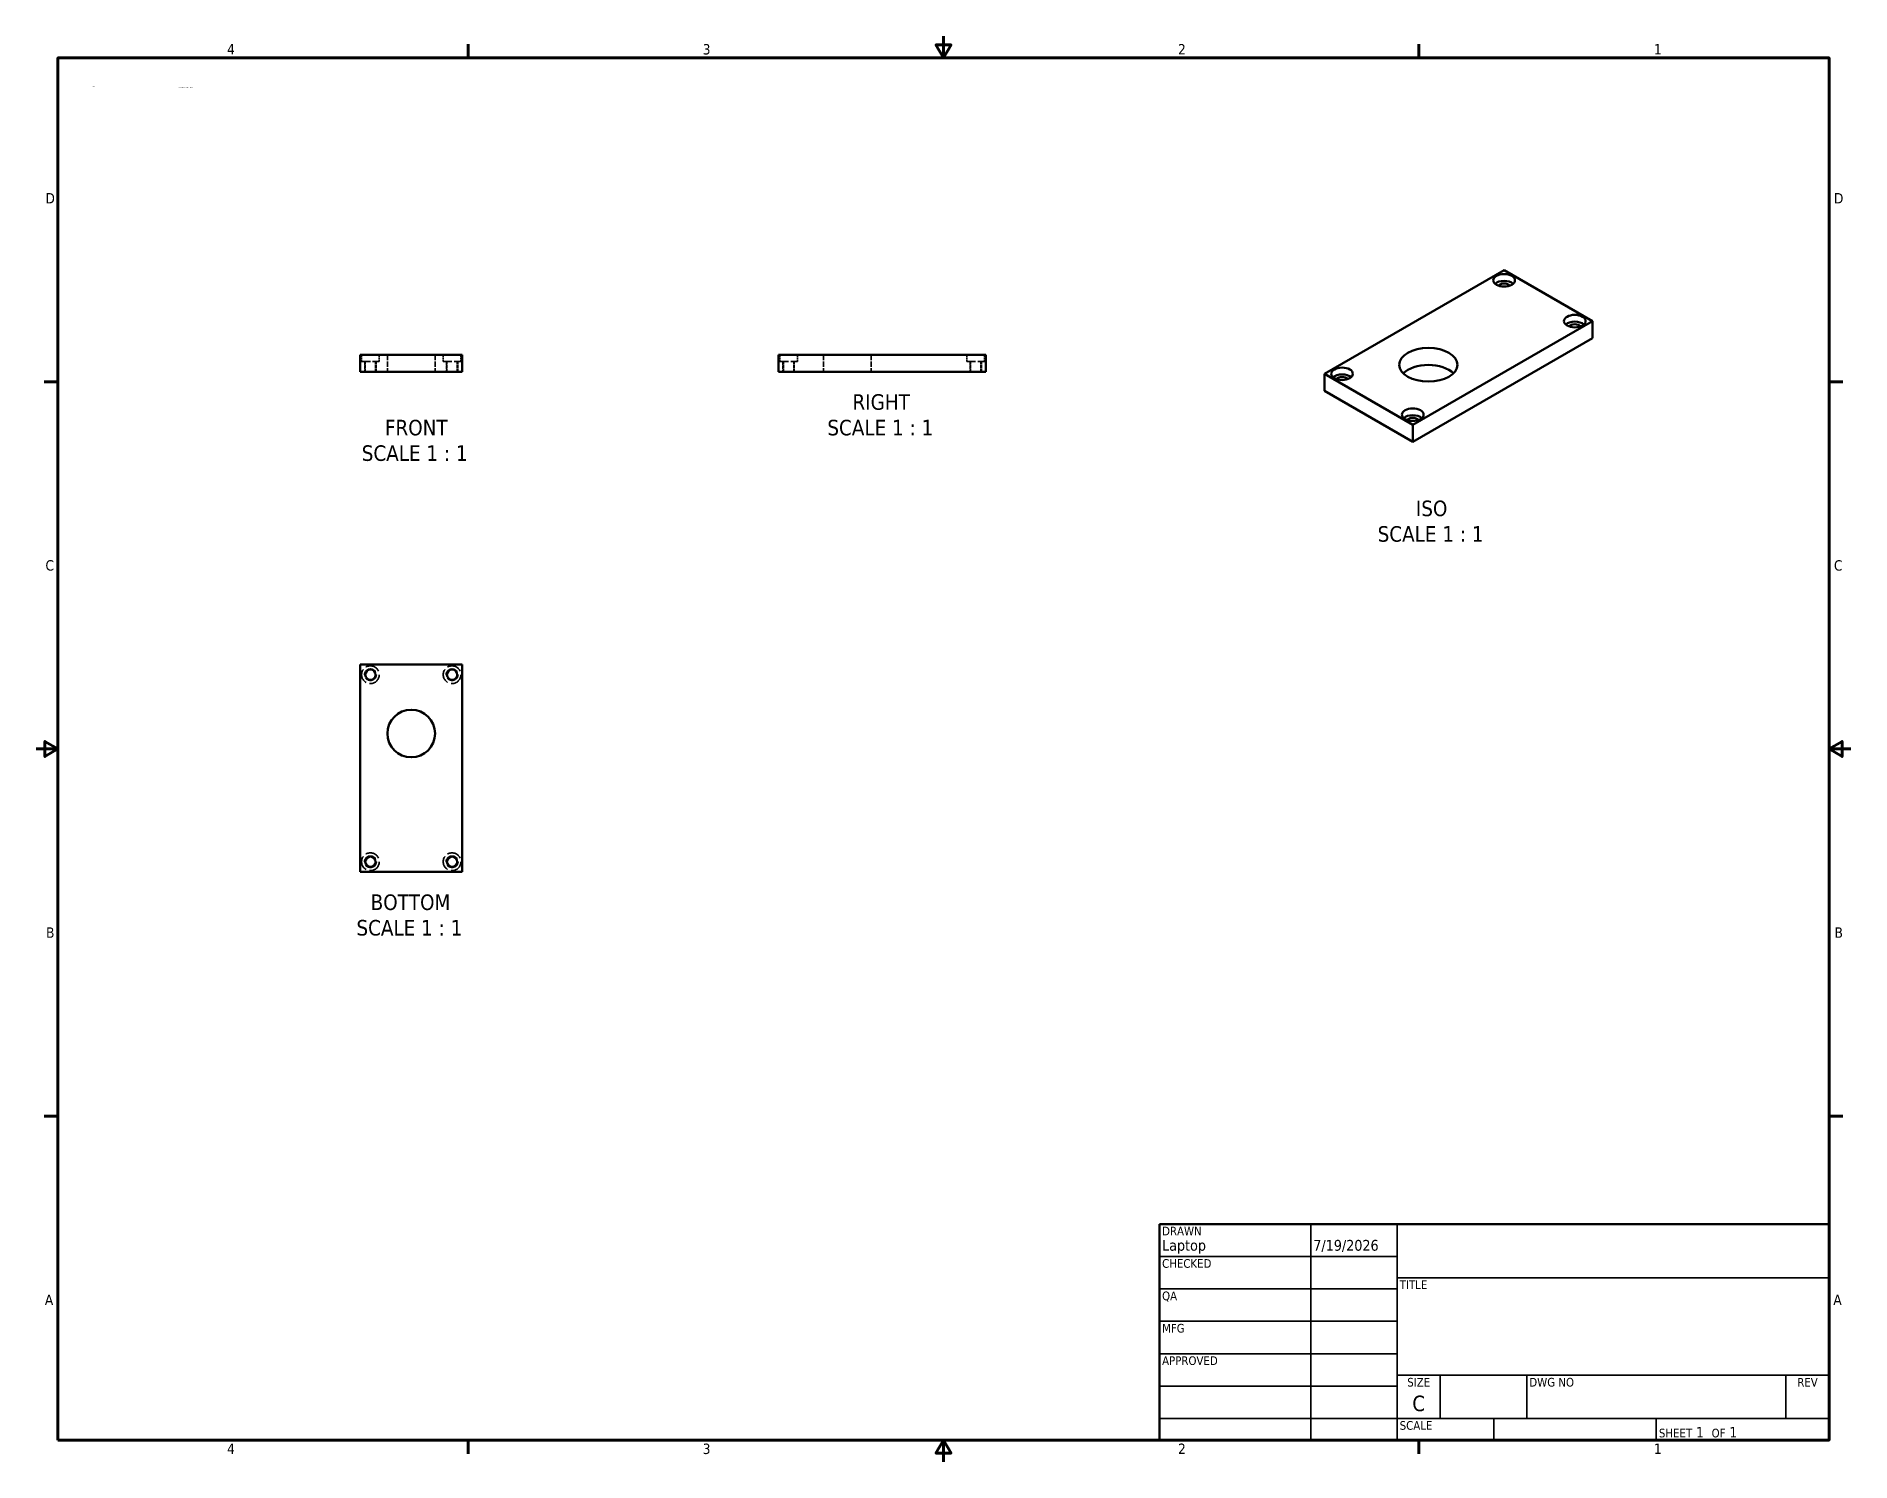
# Model space of a CAD drawing. Header units: millimetres. Extents: x 13 to 546, y 6 to 425.
import ezdxf
from ezdxf.enums import TextEntityAlignment as Align

# ---------------------------------------------------------------- set-up
doc = ezdxf.new("R2010")
doc.units = ezdxf.units.MM
doc.header["$LTSCALE"] = 25.4
doc.linetypes.add('DASHED', pattern=[0.2067, 0.1654, -0.0413])
for name, color, linetype, lineweight in [('Border (ANSI)', 7, 'Continuous', 70), ('Hidden (ANSI)', 7, 'DASHED', 35), ('Hidden Narrow (ANSI)', 7, 'DASHED', 25), ('Symbol (ANSI)', 7, 'Continuous', 25), ('Title (ANSI)', 7, 'Continuous', 50), ('Visible (ANSI)', 7, 'Continuous', 50)]:
    doc.layers.add(name, color=color, linetype=linetype, lineweight=lineweight)
doc.styles.add('Label Text (ANSI)', font='tahoma.ttf')
doc.styles.add('Note Text (ANSI)', font='tahoma.ttf')
doc.styles.add('Text Style30', font='tahoma.ttf')
doc.styles.add('Text Style38', font='tahoma.ttf')
doc.styles.add('Text Style39', font='tahoma.ttf')

# ---------------------------------------------------------------- blocks, each defined once
blk = doc.blocks.new('Borders Default Border')
at = {"layer": 'Border (ANSI)'}
for p, q in [((5.5, 16.5), (5.5, 16.66)), ((16.5, 16.5), (16.5, 16.66)), ((0.75, 12.75), (0.59, 12.75)), ((21.25, 12.75), (21.41, 12.75)), ((0.75, 4.25), (0.59, 4.25)), ((21.25, 4.25), (21.41, 4.25)), ((5.5, 0.5), (5.5, 0.34)), ((16.5, 0.5), (16.5, 0.34))]:
    blk.add_line(p, q, dxfattribs=at)
at = {"layer": 'Border (ANSI)', "flags": 128}
for points in [[(11, 16.75), (11, 16.5), (10.913, 16.65), (11.087, 16.65), (11, 16.5)], [(0.75, 0.5), (0.75, 16.5), (21.25, 16.5), (21.25, 0.5), (0.75, 0.5)], [(0.5, 8.5), (0.75, 8.5), (0.6, 8.587), (0.6, 8.413), (0.75, 8.5)], [(21.5, 8.5), (21.25, 8.5), (21.4, 8.587), (21.4, 8.413), (21.25, 8.5)], [(11, 0.25), (11, 0.5), (10.913, 0.35), (11.087, 0.35), (11, 0.5)]]:
    blk.add_lwpolyline(points, dxfattribs=at)
at = {"layer": 'Border (ANSI)', "char_height": 0.12, "attachment_point": 7, "style": 'Note Text (ANSI)'}
for s, insert in [('4', (2.708, 16.54)), ('3', (8.213, 16.537)), ('2', (13.714, 16.54)), ('1', (19.223, 16.54)), ('D', (0.606, 14.815)), ('D', (21.306, 14.815)), ('C', (0.606, 10.563)), ('C', (21.306, 10.563)), ('B', (0.613, 6.315)), ('B', (21.313, 6.315)), ('A', (0.599, 2.065)), ('A', (21.299, 2.065)), ('4', (2.708, 0.34)), ('3', (8.213, 0.337)), ('2', (13.714, 0.34)), ('1', (19.223, 0.34))]:
    blk.add_mtext(s, dxfattribs=dict(at, insert=insert))
blk = doc.blocks.new('Title Blocks ANSI - Large')
at = {"layer": 'Title (ANSI)'}
for p, q in [((5, 7.45), (5, 4.95)), ((12.75, 7.45), (5, 7.45)), ((12.75, 4.95), (12.75, 7.45)), ((5, 4.95), (12.75, 4.95))]:
    blk.add_line(p, q, dxfattribs=at)
at = {"layer": 'Title (ANSI)', "lineweight": 35}
for p, q in [((6.75, 4.95), (6.75, 7.45)), ((7.75, 4.95), (7.75, 7.45)), ((5, 7.075), (7.75, 7.075)), ((7.75, 6.83), (12.75, 6.83)), ((5, 6.7), (7.75, 6.7)), ((5, 6.325), (7.75, 6.325)), ((5, 5.95), (7.75, 5.95)), ((12.75, 5.7), (7.75, 5.7)), ((8.25, 5.2), (8.25, 5.7)), ((9.25, 5.2), (9.25, 5.7)), ((12.25, 5.2), (12.25, 5.7)), ((5, 5.575), (7.75, 5.575)), ((7.75, 5.2), (5, 5.2)), ((12.75, 5.2), (7.75, 5.2)), ((8.87, 5.2), (8.87, 4.95)), ((10.75, 5.2), (10.75, 4.95))]:
    blk.add_line(p, q, dxfattribs=at)
at = {"layer": 'Title (ANSI)', "style": 'Text Style38'}
for s, p in [('DRAWN', (5.03, 7.42)), ('CHECKED', (5.03, 7.045)), ('TITLE', (7.78, 6.8)), ('QA', (5.03, 6.67)), ('MFG', (5.03, 6.295)), ('APPROVED', (5.03, 5.92)), ('DWG NO', (9.28, 5.67)), ('SCALE', (7.78, 5.17))]:
    blk.add_text(s, height=0.1, dxfattribs=at).set_placement(p, align=Align.TOP_LEFT)
for s, p in [('SIZE', (8, 5.67)), ('REV', (12.5, 5.67))]:
    blk.add_text(s, height=0.1, dxfattribs=at).set_placement(p, align=Align.TOP_CENTER)
at = {"layer": 'Title (ANSI)', "insert": (10.78, 4.98), "char_height": 0.12, "attachment_point": 7, "style": 'Note Text (ANSI)'}
blk.add_mtext('\\fTahoma|b0|i0;{\\H0.1000;SHEET}\\fTahoma|b0|i0;{\\H0.1200; 1  }\\fTahoma|b0|i0;{\\H0.1000;OF}\\fTahoma|b0|i0;{\\H0.1200; 1 }', dxfattribs=at)
at = {"layer": 'Title (ANSI)'}
for tag, height, style, p in [('AUTHOR', 0.125, 'Text Style39', (5.03, 7.105)), ('CREATION_DATE', 0.125, 'Text Style39', (6.78, 7.105)), ('CHECKED_BY', 0.125, 'Text Style39', (5.03, 6.73)), ('CHECKED_DATE', 0.125, 'Text Style39', (6.78, 6.73)), ('MFG_APPROVED_BY', 0.125, 'Text Style39', (5.03, 5.98)), ('MFG_APPROVED_DATE', 0.125, 'Text Style39', (6.78, 5.98)), ('ENG_APPROVED_BY', 0.125, 'Text Style39', (5.03, 5.605)), ('ENG_APPROVAL_DATE', 0.125, 'Text Style39', (6.78, 5.605)), ('PART_NUMBER', 0.18, 'Text Style30', (9.28, 5.23))]:
    blk.add_attdef(tag, text='', height=height, dxfattribs=dict(at, style=style)).set_placement(p, align=Align.BOTTOM_LEFT)
at = {"layer": 'Title (ANSI)', "lineweight": 30, "flags": 63}
blk.add_attdef('COMPANY', text='', height=0.125, dxfattribs=at).set_placement((10.25, 7.14), align=Align.MIDDLE_CENTER)
blk.add_attdef('TITLE', text='', height=0.18, dxfattribs=at).set_placement((7.78, 6.223), align=Align.MIDDLE_LEFT)
at = {"layer": 'Title (ANSI)'}
for tag, height, style, p in [('Sheet_Size', 0.18, 'Text Style30', (8, 5.375)), ('REVISION_NUMBER', 0.125, 'Text Style39', (12.5, 5.375))]:
    blk.add_attdef(tag, text='', height=height, dxfattribs=dict(at, style=style)).set_placement(p, align=Align.MIDDLE_CENTER)
at = {"layer": 'Title (ANSI)', "lineweight": 30, "flags": 63}
blk.add_attdef('Initial_View_Scale', text='', height=0.12, dxfattribs=at).set_placement((8.84, 4.98), align=Align.BOTTOM_RIGHT)

msp = doc.modelspace()

# ---------------------------------------------------------------- linework, layer by layer
at = {"layer": 'Hidden (ANSI)', "ltscale": 0.149876}
for p, q in [((108.33, 331.79), (108.33, 329.79)), ((108.33, 331.79), (108.33, 329.79)), ((113.53, 331.79), (113.53, 329.79)), ((113.53, 331.79), (113.53, 329.79)), ((132.33, 331.79), (132.33, 329.79)), ((132.33, 331.79), (132.33, 329.79)), ((137.53, 331.79), (137.53, 329.79)), ((137.53, 331.79), (137.53, 329.79)), ((231.27, 331.79), (231.27, 329.79)), ((231.27, 331.79), (231.27, 329.79)), ((236.47, 331.79), (236.47, 329.79)), ((236.47, 331.79), (236.47, 329.79)), ((286.27, 331.79), (286.27, 329.79)), ((286.27, 331.79), (286.27, 329.79)), ((291.47, 331.79), (291.47, 329.79)), ((291.47, 331.79), (291.47, 329.79))]:
    msp.add_line(p, q, dxfattribs=at)
at = {"layer": 'Hidden (ANSI)', "ltscale": 0.37484}
for p, q in [((115.93, 331.79), (115.93, 326.79)), ((129.93, 331.79), (129.93, 326.79)), ((244.17, 331.79), (244.17, 326.79)), ((258.17, 331.79), (258.17, 326.79))]:
    msp.add_line(p, q, dxfattribs=at)
at = {"layer": 'Hidden (ANSI)', "ltscale": 0.612413}
for p, q in [((108.33, 329.79), (113.53, 329.79)), ((132.33, 329.79), (137.53, 329.79)), ((231.27, 329.79), (236.47, 329.79)), ((286.27, 329.79), (291.47, 329.79))]:
    msp.add_line(p, q, dxfattribs=at)
at = {"layer": 'Hidden (ANSI)', "ltscale": 0.224864}
for p, q in [((109.43, 326.79), (109.43, 329.79)), ((109.43, 326.79), (109.43, 329.79)), ((112.43, 326.79), (112.43, 329.79)), ((112.43, 326.79), (112.43, 329.79)), ((133.43, 326.79), (133.43, 329.79)), ((133.43, 326.79), (133.43, 329.79)), ((136.43, 326.79), (136.43, 329.79)), ((136.43, 326.79), (136.43, 329.79)), ((232.37, 326.79), (232.37, 329.79)), ((232.37, 326.79), (232.37, 329.79)), ((235.37, 326.79), (235.37, 329.79)), ((235.37, 326.79), (235.37, 329.79)), ((287.37, 326.79), (287.37, 329.79)), ((287.37, 326.79), (287.37, 329.79)), ((290.37, 326.79), (290.37, 329.79)), ((290.37, 326.79), (290.37, 329.79))]:
    msp.add_line(p, q, dxfattribs=at)
at = {"layer": 'Hidden (ANSI)', "ltscale": 0.003723}
for p, q in [((113.53, 329.79), (113.53, 329.79)), ((137.53, 329.79), (137.53, 329.79))]:
    msp.add_line(p, q, dxfattribs=at)
at = {"layer": 'Hidden (ANSI)', "ltscale": 0.002425}
for p, q in [((236.47, 329.79), (236.47, 329.79)), ((291.47, 329.79), (291.47, 329.79))]:
    msp.add_line(p, q, dxfattribs=at)
at = {"layer": 'Hidden (ANSI)', "ltscale": 1.037189}
for centre in [(110.93, 237.75), (134.93, 237.75), (110.93, 182.75), (134.93, 182.75)]:
    msp.add_circle(centre, 2.6, dxfattribs=at)
at = {"layer": 'Hidden Narrow (ANSI)', "ltscale": 0.224864}
for p, q in [((109.16, 329.79), (109.16, 326.79)), ((109.16, 329.79), (109.16, 326.79)), ((112.7, 326.79), (112.7, 329.79)), ((112.7, 326.79), (112.7, 329.79)), ((133.16, 329.79), (133.16, 326.79)), ((133.16, 329.79), (133.16, 326.79)), ((136.7, 326.79), (136.7, 329.79)), ((136.7, 326.79), (136.7, 329.79)), ((232.1, 329.79), (232.1, 326.79)), ((232.1, 329.79), (232.1, 326.79)), ((235.64, 326.79), (235.64, 329.79)), ((235.64, 326.79), (235.64, 329.79)), ((287.1, 329.79), (287.1, 326.79)), ((287.1, 329.79), (287.1, 326.79)), ((290.64, 326.79), (290.64, 329.79)), ((290.64, 326.79), (290.64, 329.79))]:
    msp.add_line(p, q, dxfattribs=at)
at = {"layer": 'Hidden Narrow (ANSI)', "ltscale": 1.059428}
for centre in [(110.93, 237.75), (134.93, 237.75), (110.93, 182.75), (134.93, 182.75)]:
    msp.add_circle(centre, 1.77, dxfattribs=at)
at = {"layer": 'Visible (ANSI)'}
for p, q in [((444.2, 356.71), (391.37, 326.21)), ((470.18, 341.71), (444.2, 356.71)), ((417.35, 311.21), (470.18, 341.71)), ((470.18, 336.71), (470.18, 341.71)), ((417.35, 306.21), (470.18, 336.71)), ((107.93, 326.79), (107.93, 331.79)), ((107.93, 331.79), (137.93, 331.79)), ((137.93, 326.79), (137.93, 331.79)), ((230.87, 331.79), (291.87, 331.79)), ((230.87, 326.79), (230.87, 331.79)), ((291.87, 326.79), (291.87, 331.79)), ((107.93, 326.79), (137.93, 326.79)), ((230.87, 326.79), (291.87, 326.79)), ((391.37, 321.21), (391.37, 326.21)), ((391.37, 326.21), (417.35, 311.21)), ((391.37, 321.21), (417.35, 306.21)), ((417.35, 306.21), (417.35, 311.21)), ((107.93, 179.75), (107.93, 240.75)), ((107.93, 240.75), (137.93, 240.75)), ((137.93, 240.75), (137.93, 179.75)), ((137.93, 179.75), (107.93, 179.75))]:
    msp.add_line(p, q, dxfattribs=at)
for centre, radius in [((110.93, 237.75), 1.5), ((134.93, 237.75), 1.5), ((122.93, 220.45), 7), ((110.93, 182.75), 1.5), ((134.93, 182.75), 1.5)]:
    msp.add_circle(centre, radius, dxfattribs=at)
for centre, major_axis in [((444.2, 353.71), (-3.18, 0)), ((464.98, 341.71), (-3.18, 0)), ((421.94, 328.86), (-8.57, 0)), ((396.57, 326.21), (-3.18, 0)), ((417.35, 314.21), (-3.18, 0))]:
    msp.add_ellipse(centre, major_axis=major_axis, ratio=0.57735, dxfattribs=at)
for centre, major_axis, start_param, end_param in [((444.2, 351.71), (3.18, 0), 0.575111, 2.566481), ((444.2, 351.71), (-1.84, 0), 3.565473, 5.859305), ((464.98, 339.71), (3.18, 0), 0.575111, 2.566481), ((464.98, 339.71), (-1.84, 0), 3.565473, 5.859305), ((396.57, 324.21), (3.18, 0), 0.575111, 2.566481), ((421.94, 323.86), (-8.57, 0), 3.671063, 5.753715), ((396.57, 324.21), (-1.84, 0), 3.565473, 5.859305), ((417.35, 312.21), (3.18, 0), 0.575111, 2.566481), ((417.35, 312.21), (-1.84, 0), 3.565473, 5.859305)]:
    msp.add_ellipse(centre, major_axis=major_axis, ratio=0.57735, start_param=start_param, end_param=end_param, dxfattribs=at)

# ---------------------------------------------------------------- block references
at = {"xscale": 25.4, "yscale": 25.4, "zscale": 25.4}
msp.add_blockref('Borders Default Border', (0, 0), dxfattribs=at)
msp.add_blockref('Title Blocks ANSI - Large', (215.9, -113.03), dxfattribs=at).add_auto_attribs({'AUTHOR': 'Laptop', 'CREATION_DATE': '7/19/2026', 'Sheet_Size': 'C'})

# ---------------------------------------------------------------- texts
at = {"layer": 'Symbol (ANSI)', "insert": (28.71, 410.88), "char_height": 6.35, "width": 153.3108, "attachment_point": 1, "line_spacing_factor": 0.987884, "style": 'Note Text (ANSI)'}
msp.add_mtext('\\fTahoma|b0|i0;{\\H0.2500;NOTES:\\P}\\fTahoma|b0|i0;{\\H0.2500;1.^I}\\fTahoma|b0|i0;{\\H0.2500;PART TO BE POWDER COATED}', dxfattribs=at)
at = {"layer": 'Symbol (ANSI)', "char_height": 4.572, "attachment_point": 7, "style": 'Label Text (ANSI)'}
for s, insert in [('RIGHT', (252.64, 315.55)), ('FRONT', (115.19, 308.03)), ('SCALE 1 : 1', (245.26, 308.03)), ('SCALE 1 : 1', (108.38, 300.52)), ('ISO', (418.27, 284.27)), ('SCALE 1 : 1', (407.03, 276.76)), ('BOTTOM', (110.99, 168.48)), ('SCALE 1 : 1', (106.82, 160.97))]:
    msp.add_mtext(s, dxfattribs=dict(at, insert=insert))

doc.saveas('drawing.dxf')
